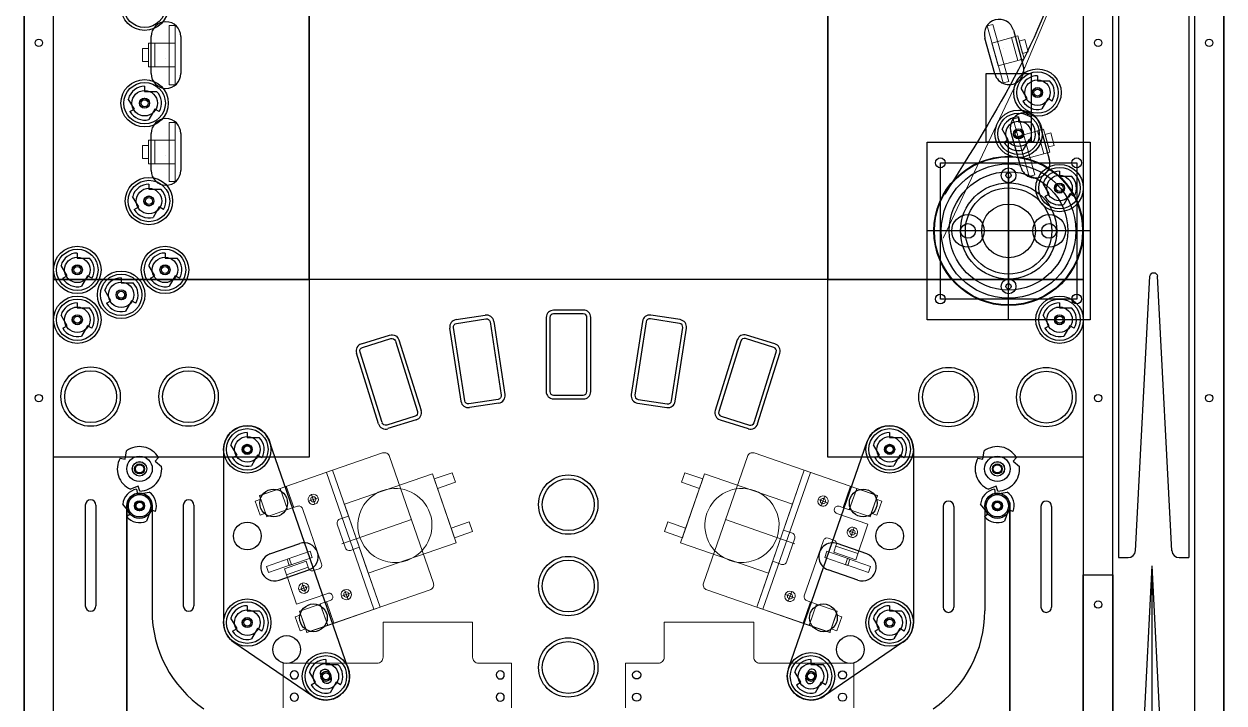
# Model space of a CAD drawing. Extents: x 374.4 to 394.6, y 456 to 498.
# Drawn here: x 374.37 to 394.62, y 465.85 to 477.32 of the extents above; entities that cross this region are included whole.
import ezdxf

# ---------------------------------------------------------------- set-up
doc = ezdxf.new("R2010")
doc.units = 0
doc.header["$LTSCALE"] = 5
doc.header["$MEASUREMENT"] = 0
for name, color, linetype in [('Z0_BOTCOMP', 4, 'Continuous'), ('Z0_CUT500', 4, 'Continuous'), ('Z0_LOWERTHIRD', 4, 'Continuous'), ('Z0_RUBBER', 4, 'Continuous'), ('Z0_TOPCOMP', 6, 'Continuous'), ('Z0_WOODOUTLINE', 5, 'Continuous'), ('Z_MODULAR', 5, 'Continuous')]:
    doc.layers.add(name, color=color, linetype=linetype)

msp = doc.modelspace()

# ---------------------------------------------------------------- linework, layer by layer
at = {"layer": 'Z0_BOTCOMP', "color": 4, "linetype": 'Continuous', "lineweight": 25}
for p, q in [((390.6, 475.323), (390.6, 476.483)), ((390.6, 476.483), (391.36, 476.483)), ((391.36, 476.483), (391.36, 475.323)), ((391.468, 476.444), (391.468, 476.359)), ((391.468, 476.359), (391.671, 476.359)), ((376.401, 476.265), (376.401, 476.18)), ((376.401, 476.18), (376.604, 476.18)), ((391.295, 476.059), (391.193, 476.235)), ((376.228, 475.88), (376.126, 476.056)), ((376.154, 475.838), (376.228, 475.88)), ((376.574, 475.88), (376.473, 475.704)), ((376.648, 475.838), (376.574, 475.88)), ((391.221, 476.017), (391.295, 476.059)), ((391.641, 476.059), (391.54, 475.883)), ((391.715, 476.017), (391.641, 476.059)), ((391.149, 475.748), (391.149, 475.663)), ((390.976, 475.363), (390.874, 475.539)), ((391.149, 475.663), (391.352, 475.663)), ((389.605, 475.323), (392.355, 475.323)), ((389.605, 472.323), (389.605, 475.323)), ((391.36, 475.323), (390.6, 475.323)), ((390.902, 475.321), (390.976, 475.363)), ((390.98, 472.323), (390.98, 475.323)), ((391.322, 475.363), (391.221, 475.188)), ((391.396, 475.321), (391.322, 475.363)), ((392.355, 475.323), (392.355, 472.323)), ((389.83, 474.973), (392.13, 474.973)), ((389.83, 472.673), (389.83, 474.973)), ((390.98, 472.673), (390.98, 474.973)), ((392.13, 474.973), (392.13, 472.673)), ((390.98, 474.761), (390.98, 472.886)), ((391.84, 474.832), (391.84, 474.747)), ((391.84, 474.747), (392.043, 474.747)), ((376.474, 474.613), (376.474, 474.528)), ((376.474, 474.528), (376.677, 474.528)), ((390.98, 473.095), (390.98, 474.551)), ((391.667, 474.447), (391.566, 474.623)), ((376.301, 474.228), (376.199, 474.403)), ((391.594, 474.405), (391.667, 474.447)), ((392.014, 474.447), (391.912, 474.272)), ((392.087, 474.405), (392.014, 474.447)), ((376.227, 474.185), (376.301, 474.228)), ((376.647, 474.228), (376.546, 474.052)), ((376.721, 474.185), (376.647, 474.228)), ((392.355, 473.823), (389.605, 473.823)), ((392.13, 473.823), (389.83, 473.823)), ((391.709, 473.823), (390.252, 473.823)), ((391.665, 473.823), (390.295, 473.823)), ((375.265, 473.45), (375.265, 473.365)), ((376.745, 473.45), (376.745, 473.365)), ((375.265, 473.365), (375.468, 473.365)), ((376.745, 473.365), (376.948, 473.365)), ((375.092, 473.065), (374.991, 473.241)), ((375.019, 473.023), (375.092, 473.065)), ((375.439, 473.065), (375.337, 472.889)), ((375.512, 473.023), (375.439, 473.065)), ((376.571, 473.065), (376.47, 473.241)), ((376.498, 473.023), (376.571, 473.065)), ((376.918, 473.065), (376.816, 472.889)), ((376.991, 473.023), (376.918, 473.065)), ((376.005, 473.029), (376.005, 472.944)), ((376.005, 472.944), (376.208, 472.944)), ((375.832, 472.644), (375.73, 472.82)), ((375.758, 472.602), (375.832, 472.644)), ((376.178, 472.644), (376.077, 472.468)), ((376.252, 472.602), (376.178, 472.644)), ((392.13, 472.673), (389.83, 472.673)), ((375.265, 472.608), (375.265, 472.523)), ((375.265, 472.523), (375.468, 472.523)), ((391.84, 472.608), (391.84, 472.523)), ((391.84, 472.523), (392.043, 472.523)), ((375.092, 472.223), (374.991, 472.399)), ((392.355, 472.323), (389.605, 472.323)), ((391.667, 472.223), (391.566, 472.399)), ((375.019, 472.181), (375.092, 472.223)), ((375.439, 472.223), (375.337, 472.047)), ((375.512, 472.181), (375.439, 472.223)), ((391.594, 472.181), (391.667, 472.223)), ((392.014, 472.223), (391.912, 472.047)), ((392.087, 472.181), (392.014, 472.223))]:
    msp.add_line(p, q, dxfattribs=at)
for centre, radius in [((391.468, 476.159), 0.085), ((391.468, 476.159), 0.059), ((376.401, 475.98), 0.085), ((376.401, 475.98), 0.059), ((391.149, 475.463), 0.085), ((391.149, 475.463), 0.059), ((390.98, 473.823), 1.25), ((389.83, 474.973), 0.0825), ((390.98, 473.823), 1.135), ((390.98, 474.761), 0.125), ((392.13, 474.973), 0.0825), ((390.98, 473.823), 1), ((390.98, 474.761), 0.0445), ((390.98, 473.823), 0.812), ((390.98, 473.823), 0.728), ((391.84, 474.547), 0.085), ((391.84, 474.547), 0.059), ((376.474, 474.328), 0.085), ((376.474, 474.328), 0.059), ((390.98, 473.823), 0.453), ((390.295, 473.823), 0.275), ((391.665, 473.823), 0.275), ((390.295, 473.823), 0.125), ((391.665, 473.823), 0.125), ((375.265, 473.165), 0.085), ((376.745, 473.165), 0.085), ((375.265, 473.165), 0.059), ((376.745, 473.165), 0.059), ((390.98, 472.886), 0.125), ((390.98, 472.886), 0.0445), ((376.005, 472.744), 0.085), ((376.005, 472.744), 0.059), ((389.83, 472.673), 0.0825), ((392.13, 472.673), 0.0825), ((375.265, 472.323), 0.085), ((375.265, 472.323), 0.059), ((391.84, 472.323), 0.085), ((391.84, 472.323), 0.059)]:
    msp.add_circle(centre, radius, dxfattribs=at)
for centre, start, end in [((391.468, 476.159), 90, 164.5679), ((391.468, 476.159), -30, 44.5679), ((376.401, 475.98), 90, 164.5679), ((376.401, 475.98), -30, 44.5679), ((391.468, 476.159), -150, -75.4321), ((376.401, 475.98), -150, -75.4321), ((391.149, 475.463), 90, 164.5679), ((391.149, 475.463), -30, 44.5679), ((391.149, 475.463), -150, -75.4321), ((391.84, 474.547), 90, 164.5679), ((391.84, 474.547), -30, 44.5679), ((376.474, 474.328), 90, 164.5679), ((376.474, 474.328), -30, 44.5679), ((391.84, 474.547), -150, -75.4321), ((376.474, 474.328), -150, -75.4321), ((375.265, 473.165), 90, 164.5679), ((376.745, 473.165), 90, 164.5679), ((375.265, 473.165), -30, 44.5679), ((376.745, 473.165), -30, 44.5679), ((375.265, 473.165), -150, -75.4321), ((376.005, 472.744), 90, 164.5679), ((376.005, 472.744), -30, 44.5679), ((376.745, 473.165), -150, -75.4321), ((375.265, 472.323), 90, 164.5679), ((375.265, 472.323), -30, 44.5679), ((376.005, 472.744), -150, -75.4321), ((391.84, 472.323), 90, 164.5679), ((391.84, 472.323), -30, 44.5679), ((375.265, 472.323), -150, -75.4321), ((391.84, 472.323), -150, -75.4321)]:
    msp.add_arc(centre, 0.285, start, end, dxfattribs=at)
at = {"layer": 'Z0_CUT500', "color": 5, "linetype": 'Continuous', "lineweight": 25}
for p, q in [((376.511, 476.48), (376.511, 477.105)), ((377.011, 477.105), (377.011, 476.48)), ((391.061, 477.213), (391.229, 476.611)), ((390.747, 476.477), (390.58, 477.08)), ((391.185, 474.901), (391.018, 475.503)), ((391.5, 475.637), (391.667, 475.035)), ((376.511, 474.844), (376.511, 475.469)), ((377.011, 475.469), (377.011, 474.844))]:
    msp.add_line(p, q, dxfattribs=at)
for centre, radius in [((391.468, 476.159), 0.0825), ((376.401, 475.98), 0.0825), ((391.149, 475.463), 0.0825), ((390.98, 473.823), 1.26), ((391.84, 474.547), 0.0825), ((376.474, 474.328), 0.0825), ((375.265, 473.165), 0.0825), ((376.745, 473.165), 0.0825), ((376.005, 472.744), 0.0825), ((375.265, 472.323), 0.0825), ((391.84, 472.323), 0.0825)]:
    msp.add_circle(centre, radius, dxfattribs=at)
for centre, start, end in [((376.761, 477.105), 0, 180), ((390.821, 477.147), 15.5294, -164.4706), ((390.988, 476.544), -164.4706, 15.5294), ((376.761, 476.48), 180, 0), ((376.761, 475.469), 0, 180), ((391.259, 475.57), 15.5294, -164.4706), ((391.426, 474.968), -164.4706, 15.5294), ((376.761, 474.844), 180, 0)]:
    msp.add_arc(centre, 0.25, start, end, dxfattribs=at)
at = {"layer": 'Z0_LOWERTHIRD', "color": 5, "linetype": 'Continuous', "lineweight": 25}
for p, q in [((374.365, 498), (374.366, 459.602)), ((394.615, 498), (394.615, 460.165)), ((381.666, 472.262), (382.16, 472.338)), ((382.231, 472.285), (382.42, 471.05)), ((383.24, 472.362), (383.24, 471.112)), ((383.803, 472.424), (383.303, 472.424)), ((383.865, 471.111), (383.865, 472.361)), ((384.863, 472.285), (384.675, 471.05)), ((385.429, 472.262), (384.935, 472.338)), ((381.802, 470.955), (381.613, 472.191)), ((385.293, 470.955), (385.481, 472.191)), ((380.077, 471.856), (380.554, 472.005)), ((380.633, 471.964), (381.006, 470.771)), ((386.462, 471.964), (386.089, 470.771)), ((387.017, 471.856), (386.54, 472.005)), ((380.409, 470.585), (380.036, 471.778)), ((386.686, 470.585), (387.058, 471.778)), ((383.302, 471.049), (383.802, 471.049)), ((382.367, 470.978), (381.873, 470.903)), ((384.727, 470.978), (385.221, 470.903)), ((380.965, 470.693), (380.487, 470.544)), ((386.13, 470.693), (386.607, 470.544)), ((375.4, 469.191), (375.4, 467.491)), ((375.58, 469.191), (375.58, 467.491)), ((377.053, 469.191), (377.053, 467.491)), ((377.233, 469.191), (377.233, 467.491)), ((389.876, 469.171), (389.876, 467.471)), ((390.056, 469.171), (390.056, 467.471)), ((391.526, 469.171), (391.526, 467.471)), ((391.706, 469.171), (391.706, 467.471)), ((378.516, 468.368), (379.018, 468.542)), ((388.59, 468.368), (388.087, 468.542)), ((378.67, 467.925), (379.172, 468.099)), ((388.436, 467.925), (387.934, 468.099))]:
    msp.add_line(p, q, dxfattribs=at)
at = {"layer": 'Z0_LOWERTHIRD', "color": 6, "linetype": 'Continuous', "lineweight": 25}
for p, q in [((394.024, 482.242), (394.024, 468.305)), ((392.834, 479.242), (392.834, 468.305)), ((393.122, 468.423), (393.366, 473.058)), ((393.735, 468.423), (393.491, 473.058)), ((376.103, 469.181), (376.103, 465.404)), ((376.527, 469.181), (376.527, 467.405)), ((390.579, 469.181), (390.579, 467.405)), ((391.003, 469.181), (391.003, 465.404)), ((392.834, 468.305), (392.998, 468.305)), ((393.86, 468.305), (394.024, 468.305)), ((392.994, 460.165), (393.401, 468.165)), ((393.401, 460.165), (393.401, 468.165)), ((393.807, 460.165), (393.401, 468.165))]:
    msp.add_line(p, q, dxfattribs=at)
at = {"layer": 'Z0_LOWERTHIRD', "color": 3, "linetype": 'Continuous', "lineweight": 25}
for p, q in [((383.803, 472.487), (383.303, 472.487)), ((381.656, 472.325), (382.15, 472.4)), ((382.293, 472.295), (382.482, 471.059)), ((383.177, 472.362), (383.177, 471.112)), ((383.928, 471.111), (383.928, 472.361)), ((384.801, 472.295), (384.613, 471.059)), ((385.438, 472.325), (384.944, 472.4)), ((380.058, 471.916), (380.536, 472.065)), ((381.74, 470.946), (381.551, 472.182)), ((385.355, 470.946), (385.544, 472.182)), ((387.036, 471.916), (386.559, 472.065)), ((380.693, 471.983), (381.066, 470.79)), ((386.402, 471.983), (386.029, 470.79)), ((380.349, 470.566), (379.976, 471.759)), ((386.746, 470.566), (387.119, 471.759)), ((382.377, 470.916), (381.883, 470.841)), ((383.302, 470.986), (383.802, 470.986)), ((384.718, 470.916), (385.212, 470.841)), ((380.983, 470.633), (380.506, 470.484)), ((386.111, 470.633), (386.588, 470.484))]:
    msp.add_line(p, q, dxfattribs=at)
at = {"layer": 'Z0_LOWERTHIRD', "color": 4, "linetype": 'Continuous', "lineweight": 25}
for p, q in [((378.133, 470.419), (378.133, 470.334)), ((388.973, 470.419), (388.973, 470.334)), ((377.96, 470.034), (377.858, 470.21)), ((378.133, 470.334), (378.336, 470.334)), ((388.8, 470.034), (388.698, 470.21)), ((388.973, 470.334), (389.176, 470.334)), ((376.07, 469.971), (376.094, 470.108)), ((377.886, 469.991), (377.96, 470.034)), ((378.306, 470.034), (378.205, 469.858)), ((378.38, 469.991), (378.306, 470.034)), ((388.726, 469.991), (388.8, 470.034)), ((389.146, 470.034), (389.044, 469.858)), ((389.22, 469.991), (389.146, 470.034)), ((390.546, 469.971), (390.57, 470.108)), ((375.987, 469.986), (376.07, 469.971)), ((376.636, 469.999), (376.581, 469.934)), ((376.581, 469.934), (376.688, 469.844)), ((390.462, 469.986), (390.546, 469.971)), ((391.112, 469.999), (391.057, 469.934)), ((391.057, 469.934), (391.164, 469.844)), ((376.293, 469.51), (376.163, 469.462)), ((376.265, 469.462), (376.28, 469.378)), ((376.28, 469.378), (376.48, 469.413)), ((376.322, 469.43), (376.293, 469.51)), ((390.769, 469.51), (390.639, 469.462)), ((390.741, 469.462), (390.756, 469.378)), ((390.756, 469.378), (390.956, 469.413)), ((390.798, 469.43), (390.769, 469.51)), ((376.162, 469.052), (376.031, 469.208)), ((390.638, 469.052), (390.507, 469.208)), ((376.097, 468.998), (376.162, 469.052)), ((376.503, 469.112), (376.433, 468.922)), ((376.583, 469.083), (376.503, 469.112)), ((390.573, 468.998), (390.638, 469.052)), ((390.979, 469.112), (390.909, 468.922)), ((391.059, 469.083), (390.979, 469.112)), ((392.241, 462.602), (392.241, 468.013)), ((392.241, 468.013), (392.741, 468.013)), ((392.741, 468.013), (392.741, 462.602)), ((378.133, 467.493), (378.133, 467.408)), ((378.133, 467.408), (378.336, 467.408)), ((388.973, 467.493), (388.973, 467.408)), ((388.973, 467.408), (389.176, 467.408)), ((377.96, 467.108), (377.858, 467.283)), ((388.8, 467.108), (388.698, 467.283)), ((377.886, 467.065), (377.96, 467.108)), ((378.306, 467.108), (378.205, 466.932)), ((378.38, 467.065), (378.306, 467.108)), ((388.726, 467.065), (388.8, 467.108)), ((389.146, 467.108), (389.044, 466.932)), ((389.22, 467.065), (389.146, 467.108)), ((379.46, 466.586), (379.46, 466.501)), ((387.646, 466.586), (387.646, 466.501)), ((379.287, 466.201), (379.185, 466.377)), ((379.46, 466.501), (379.663, 466.501)), ((387.473, 466.201), (387.371, 466.377)), ((387.646, 466.501), (387.849, 466.501)), ((379.213, 466.158), (379.287, 466.201)), ((379.633, 466.201), (379.532, 466.025)), ((379.707, 466.158), (379.633, 466.201)), ((387.399, 466.158), (387.473, 466.201)), ((387.819, 466.201), (387.718, 466.025)), ((387.893, 466.158), (387.819, 466.201))]:
    msp.add_line(p, q, dxfattribs=at)
at = {"layer": 'Z0_LOWERTHIRD', "color": 37, "linetype": 'Continuous', "lineweight": 25}
for p, q in [((379.838, 466.432), (378.511, 470.265)), ((387.268, 466.432), (388.595, 470.265)), ((377.733, 470.134), (377.733, 467.208)), ((389.373, 470.134), (389.373, 467.208)), ((376.103, 465.668), (376.103, 469.181)), ((376.527, 469.181), (376.527, 467.405)), ((390.579, 469.181), (390.579, 467.405)), ((391.003, 465.668), (391.003, 469.181)), ((377.907, 466.877), (379.234, 465.97)), ((389.198, 466.877), (387.872, 465.97))]:
    msp.add_line(p, q, dxfattribs=at)
at = {"layer": 'Z0_LOWERTHIRD', "color": 4, "linetype": 'Continuous', "lineweight": 5}
for p, q in [((379.331, 469.697), (380.417, 470.073)), ((381.274, 467.877), (380.534, 470.016)), ((386.572, 470.016), (385.832, 467.877)), ((387.775, 469.697), (386.689, 470.073)), ((378.332, 469.351), (379.574, 469.781)), ((378.689, 469.475), (379.574, 469.781)), ((379.471, 469.746), (380.271, 467.433)), ((379.574, 469.781), (379.842, 469.006)), ((379.574, 469.781), (380.374, 467.469)), ((381.258, 469.721), (379.773, 469.207)), ((381.66, 468.557), (381.258, 469.721)), ((381.59, 469.74), (381.287, 469.636)), ((381.287, 469.636), (381.343, 469.475)), ((381.646, 469.579), (381.59, 469.74)), ((385.848, 469.721), (385.445, 468.557)), ((385.516, 469.74), (385.46, 469.579)), ((385.819, 469.636), (385.516, 469.74)), ((385.763, 469.475), (385.819, 469.636)), ((387.333, 469.207), (385.848, 469.721)), ((386.732, 467.469), (387.532, 469.781)), ((386.835, 467.433), (387.635, 469.746)), ((387.182, 468.769), (387.532, 469.781)), ((387.532, 469.781), (388.774, 469.351)), ((388.417, 469.475), (387.532, 469.781)), ((378.339, 469.354), (378.689, 469.475)), ((378.689, 469.475), (378.814, 469.116)), ((378.689, 469.475), (378.814, 469.116)), ((378.792, 469.511), (378.917, 469.151)), ((381.315, 469.555), (381.603, 468.723)), ((381.343, 469.475), (381.646, 469.579)), ((385.46, 469.579), (385.763, 469.475)), ((385.503, 468.723), (385.791, 469.555)), ((386.686, 469.441), (386.686, 469.441)), ((386.686, 469.441), (386.686, 469.441)), ((388.313, 469.511), (388.189, 469.15)), ((388.292, 469.115), (388.417, 469.475)), ((388.292, 469.116), (388.417, 469.475)), ((388.417, 469.475), (388.766, 469.354)), ((388.609, 469.464), (388.609, 469.464)), ((388.609, 469.464), (388.609, 469.464)), ((378.266, 469.26), (378.361, 469.292)), ((378.348, 469.023), (378.266, 469.26)), ((378.464, 468.994), (378.339, 469.354)), ((378.361, 469.292), (378.443, 469.056)), ((379.165, 469.261), (379.33, 469.318)), ((379.219, 469.372), (379.276, 469.207)), ((379.262, 469.248), (379.262, 469.248)), ((379.262, 469.248), (379.262, 469.248)), ((379.276, 469.207), (379.276, 469.207)), ((379.276, 469.207), (379.276, 469.207)), ((379.773, 469.207), (380.175, 468.043)), ((386.93, 468.043), (387.333, 469.207)), ((387.931, 469.233), (387.766, 469.29)), ((387.82, 469.179), (387.877, 469.344)), ((387.863, 469.303), (387.863, 469.303)), ((387.863, 469.303), (387.863, 469.303)), ((387.877, 469.344), (387.877, 469.344)), ((387.877, 469.344), (387.877, 469.344)), ((388.766, 469.354), (388.642, 468.994)), ((388.663, 469.056), (388.745, 469.292)), ((388.745, 469.292), (388.84, 469.26)), ((388.84, 469.26), (388.758, 469.023)), ((378.443, 469.056), (378.348, 469.023)), ((378.814, 469.116), (378.464, 468.994)), ((378.814, 469.116), (378.983, 469.174)), ((379.063, 469.135), (379.387, 468.2)), ((379.842, 469.006), (379.691, 468.953)), ((388.042, 469.134), (388.042, 469.134)), ((388.081, 469.053), (388.607, 468.871)), ((388.123, 469.173), (388.292, 469.115)), ((388.642, 468.994), (388.292, 469.116)), ((388.758, 469.023), (388.663, 469.056)), ((379.652, 468.873), (379.792, 468.468)), ((379.731, 468.541), (380.904, 468.947)), ((381.878, 468.908), (381.575, 468.803)), ((381.575, 468.803), (381.631, 468.642)), ((381.934, 468.747), (381.878, 468.908)), ((385.228, 468.908), (385.172, 468.747)), ((385.531, 468.803), (385.228, 468.908)), ((385.475, 468.642), (385.531, 468.803)), ((387.375, 468.541), (386.202, 468.947)), ((388.317, 468.65), (388.374, 468.816)), ((388.374, 468.816), (388.374, 468.816)), ((388.374, 468.816), (388.374, 468.816)), ((388.4, 468.271), (388.607, 468.871)), ((379.974, 468.625), (380.033, 468.645)), ((381.631, 468.642), (381.934, 468.747)), ((385.172, 468.747), (385.475, 468.642)), ((387.132, 468.625), (387.073, 468.645)), ((387.333, 468.717), (387.182, 468.769)), ((387.232, 468.231), (387.372, 468.636)), ((387.532, 467.661), (387.856, 468.596)), ((387.937, 468.635), (388.034, 468.601)), ((388.428, 468.704), (388.263, 468.761)), ((388.36, 468.775), (388.36, 468.775)), ((388.36, 468.775), (388.36, 468.775)), ((379.873, 468.428), (380.024, 468.481)), ((380.024, 468.481), (380.374, 467.469)), ((380.175, 468.043), (381.66, 468.557)), ((385.445, 468.557), (386.93, 468.043)), ((388.073, 468.52), (388.031, 468.399)), ((388.031, 468.399), (388.4, 468.271)), ((388.435, 468.374), (388.067, 468.502)), ((379.127, 468.247), (378.759, 468.119)), ((379.169, 468.125), (379.127, 468.247)), ((380.829, 468.259), (380.829, 468.259)), ((380.829, 468.259), (380.829, 468.259)), ((386.732, 467.469), (387, 468.244)), ((387, 468.244), (387.151, 468.192)), ((378.759, 468.119), (378.966, 467.519)), ((378.795, 468.016), (379.163, 468.143)), ((379.348, 468.119), (379.25, 468.086)), ((379.004, 467.761), (379.17, 467.818)), ((379.058, 467.873), (379.115, 467.707)), ((379.492, 467.701), (378.966, 467.519)), ((379.101, 467.748), (379.101, 467.748)), ((379.101, 467.748), (379.101, 467.748)), ((379.115, 467.707), (379.115, 467.707)), ((379.115, 467.707), (379.115, 467.707)), ((379.534, 467.581), (379.365, 467.523)), ((379.573, 467.662), (379.573, 467.662)), ((379.722, 467.653), (379.887, 467.71)), ((379.776, 467.764), (379.833, 467.599)), ((379.819, 467.64), (379.819, 467.64)), ((379.819, 467.64), (379.819, 467.64)), ((379.833, 467.599), (379.833, 467.599)), ((379.833, 467.599), (379.833, 467.599)), ((380.131, 467.384), (381.217, 467.76)), ((386.975, 467.384), (385.889, 467.76)), ((387.375, 467.625), (387.209, 467.682)), ((387.263, 467.571), (387.32, 467.736)), ((387.306, 467.695), (387.306, 467.695)), ((387.306, 467.695), (387.306, 467.695)), ((387.32, 467.736), (387.32, 467.736)), ((387.32, 467.736), (387.32, 467.736)), ((387.74, 467.522), (387.572, 467.58)), ((379.015, 467.401), (379.365, 467.522)), ((379.14, 467.041), (379.015, 467.401)), ((380.374, 467.469), (379.133, 467.039)), ((379.365, 467.523), (379.49, 467.162)), ((379.365, 467.522), (379.49, 467.162)), ((379.593, 467.198), (379.468, 467.558)), ((379.49, 467.162), (380.374, 467.469)), ((387.973, 467.039), (386.732, 467.469)), ((387.616, 467.162), (386.732, 467.469)), ((387.513, 467.198), (387.637, 467.558)), ((387.616, 467.162), (387.74, 467.522)), ((387.616, 467.162), (387.74, 467.522)), ((387.74, 467.522), (388.09, 467.401)), ((388.09, 467.401), (387.966, 467.041)), ((378.942, 467.306), (379.037, 467.339)), ((379.024, 467.07), (378.942, 467.306)), ((379.037, 467.339), (379.119, 467.103)), ((380.425, 467.213), (380.425, 466.622)), ((381.936, 467.213), (380.425, 467.213)), ((381.936, 466.622), (381.936, 467.213)), ((385.169, 467.213), (386.681, 467.213)), ((385.169, 466.622), (385.169, 467.213)), ((386.681, 467.213), (386.681, 466.622)), ((387.987, 467.103), (388.069, 467.339)), ((388.069, 467.339), (388.164, 467.306)), ((388.164, 467.306), (388.082, 467.07)), ((379.119, 467.103), (379.024, 467.07)), ((379.49, 467.162), (379.14, 467.041)), ((379.332, 467.052), (379.332, 467.052)), ((379.332, 467.052), (379.332, 467.052)), ((387.966, 467.041), (387.616, 467.162)), ((388.082, 467.07), (387.987, 467.103)), ((378.738, 466.522), (380.325, 466.522)), ((378.738, 466.522), (378.738, 465.767)), ((382.037, 466.522), (382.592, 466.522)), ((382.592, 465.767), (382.592, 466.522)), ((384.514, 465.767), (384.514, 466.522)), ((385.069, 466.522), (384.514, 466.522)), ((388.367, 466.522), (386.781, 466.522)), ((388.367, 466.522), (388.367, 465.767))]:
    msp.add_line(p, q, dxfattribs=at)
at = {"layer": 'Z0_LOWERTHIRD', "color": 6, "linetype": 'Continuous', "lineweight": 5}
for p, q in [((379.192, 468.412), (378.806, 468.278)), ((379.228, 468.309), (379.192, 468.412)), ((387.913, 468.412), (387.878, 468.309)), ((388.3, 468.278), (387.913, 468.412)), ((378.841, 468.291), (378.455, 468.157)), ((378.49, 468.054), (378.877, 468.187)), ((378.806, 468.278), (378.841, 468.175)), ((378.841, 468.175), (379.228, 468.309)), ((378.877, 468.187), (378.841, 468.291)), ((387.878, 468.309), (388.265, 468.175)), ((388.264, 468.291), (388.229, 468.187)), ((388.229, 468.187), (388.616, 468.054)), ((388.651, 468.157), (388.264, 468.291)), ((388.265, 468.175), (388.3, 468.278)), ((378.455, 468.157), (378.49, 468.054)), ((388.616, 468.054), (388.651, 468.157))]:
    msp.add_line(p, q, dxfattribs=at)
at = {"layer": 'Z0_LOWERTHIRD', "color": 34, "linetype": 'Continuous', "lineweight": 25}
for p, q in [((379.514, 466.373), (379.547, 466.278)), ((387.591, 466.373), (387.559, 466.278)), ((379.373, 466.323), (379.405, 466.229)), ((387.733, 466.323), (387.7, 466.229))]:
    msp.add_line(p, q, dxfattribs=at)
at = {"layer": 'Z0_LOWERTHIRD', "color": 5, "linetype": 'Continuous', "lineweight": 25}
for centre, radius in [((374.615, 477), 0.0625), ((392.491, 477), 0.0625), ((394.365, 477), 0.0625), ((375.49, 471.025), 0.438), ((377.143, 471.025), 0.438), ((389.966, 471.018), 0.438), ((391.616, 471.017), 0.438), ((374.615, 471), 0.0625), ((392.491, 471), 0.0625), ((394.365, 471), 0.0625), ((378.133, 470.134), 0.0825), ((388.973, 470.134), 0.0825), ((376.315, 469.805), 0.122), ((390.791, 469.805), 0.122), ((383.55, 469.201), 0.438), ((378.579, 469.228), 0.234), ((388.527, 469.228), 0.234), ((376.315, 469.181), 0.0825), ((390.791, 469.181), 0.0825), ((378.133, 468.671), 0.234), ((388.973, 468.671), 0.234), ((383.55, 467.826), 0.438), ((392.491, 467.513), 0.0625), ((379.25, 467.289), 0.234), ((387.856, 467.289), 0.234), ((378.133, 467.208), 0.0825), ((388.973, 467.208), 0.0825), ((378.797, 466.754), 0.234), ((388.309, 466.754), 0.234), ((383.55, 466.451), 0.438), ((379.46, 466.301), 0.0825), ((387.646, 466.301), 0.0825)]:
    msp.add_circle(centre, radius, dxfattribs=at)
at = {"layer": 'Z0_LOWERTHIRD', "color": 3, "linetype": 'Continuous', "lineweight": 25}
for centre in [(375.49, 471.025), (377.143, 471.025), (389.966, 471.018), (391.616, 471.017), (383.55, 469.201), (383.55, 467.826), (383.55, 466.451)]:
    msp.add_circle(centre, 0.501, dxfattribs=at)
at = {"layer": 'Z0_LOWERTHIRD', "color": 2, "linetype": 'Continuous', "lineweight": 25}
for centre, radius in [((378.133, 470.134), 0.4), ((388.973, 470.134), 0.4), ((378.133, 470.134), 0.215), ((388.973, 470.134), 0.215), ((376.315, 469.805), 0.215), ((390.791, 469.805), 0.215), ((376.315, 469.805), 0.07), ((390.791, 469.805), 0.07), ((378.133, 467.208), 0.4), ((388.973, 467.208), 0.4), ((378.133, 467.208), 0.215), ((388.973, 467.208), 0.215), ((379.46, 466.301), 0.4), ((387.646, 466.301), 0.4), ((379.46, 466.301), 0.215), ((387.646, 466.301), 0.215)]:
    msp.add_circle(centre, radius, dxfattribs=at)
at = {"layer": 'Z0_LOWERTHIRD', "color": 6, "linetype": 'Continuous', "lineweight": 25}
for centre, radius in [((378.133, 470.134), 0.35), ((388.973, 470.134), 0.35), ((376.315, 469.181), 0.212), ((376.315, 469.181), 0.188), ((390.791, 469.181), 0.212), ((390.791, 469.181), 0.188), ((378.133, 467.208), 0.35), ((388.973, 467.208), 0.35), ((379.46, 466.301), 0.35), ((387.646, 466.301), 0.35)]:
    msp.add_circle(centre, radius, dxfattribs=at)
at = {"layer": 'Z0_LOWERTHIRD', "color": 4, "linetype": 'Continuous', "lineweight": 25}
for centre, radius in [((378.133, 470.134), 0.085), ((388.973, 470.134), 0.085), ((378.133, 470.134), 0.059), ((388.973, 470.134), 0.059), ((376.315, 469.805), 0.121), ((376.315, 469.805), 0.0835), ((390.791, 469.805), 0.121), ((390.791, 469.805), 0.0835), ((376.315, 469.181), 0.085), ((376.315, 469.181), 0.059), ((390.791, 469.181), 0.085), ((390.791, 469.181), 0.059), ((378.133, 467.208), 0.085), ((378.133, 467.208), 0.059), ((388.973, 467.208), 0.085), ((388.973, 467.208), 0.059), ((379.46, 466.301), 0.085), ((379.46, 466.301), 0.059), ((387.646, 466.301), 0.085), ((387.646, 466.301), 0.059)]:
    msp.add_circle(centre, radius, dxfattribs=at)
at = {"layer": 'Z0_LOWERTHIRD', "color": 37, "linetype": 'Continuous', "lineweight": 25}
for centre in [(378.133, 470.134), (388.973, 470.134), (376.315, 469.181), (390.791, 469.181)]:
    msp.add_circle(centre, 0.075, dxfattribs=at)
at = {"layer": 'Z0_LOWERTHIRD', "color": 3, "linetype": 'Continuous', "lineweight": 25}
for centre, start, end in [((383.803, 472.361), -0.0295, 89.9705), ((381.675, 472.2), 98.6784, -171.3216), ((382.169, 472.276), 8.6784, 98.6784), ((384.925, 472.276), 81.3216, 171.3216), ((385.419, 472.2), -8.6784, 81.3216), ((380.096, 471.796), 107.3568, -162.6432), ((386.999, 471.796), -17.3568, 72.6432), ((382.358, 471.04), -81.3216, 8.6784), ((383.302, 471.112), 179.9705, -90.0295), ((383.802, 471.111), -90.0295, -0.0295), ((384.737, 471.04), 171.3216, -98.6784), ((381.864, 470.965), -171.3216, -81.3216), ((385.231, 470.965), -98.6784, -8.6784), ((380.946, 470.753), -72.6432, 17.3568), ((386.149, 470.753), 162.6432, -107.3568), ((380.469, 470.603), -162.6432, -72.6432), ((386.626, 470.603), -107.3568, -17.3568)]:
    msp.add_arc(centre, 0.126, start, end, dxfattribs=at)
at = {"layer": 'Z0_LOWERTHIRD', "color": 37, "linetype": 'Continuous', "lineweight": 25}
for centre, radius, start, end in [((378.133, 470.134), 0.4, 19.0935, 180), ((388.973, 470.134), 0.4, 0, 160.9065), ((376.315, 469.181), 0.212, 0, 180), ((390.791, 469.181), 0.212, 0, 180), ((378.527, 467.405), 2, 180, -124.3531), ((388.579, 467.405), 2, -55.6469, 0), ((378.133, 467.208), 0.4, 180, -124.3531), ((388.973, 467.208), 0.4, -55.6469, 0), ((379.46, 466.301), 0.4, -124.3531, 19.0935), ((387.646, 466.301), 0.4, 160.9065, -55.6469)]:
    msp.add_arc(centre, radius, start, end, dxfattribs=at)
at = {"layer": 'Z0_LOWERTHIRD', "color": 4, "linetype": 'Continuous', "lineweight": 25}
for centre, radius, start, end in [((378.133, 470.134), 0.285, 90, 164.5679), ((388.973, 470.134), 0.285, 90, 164.5679), ((378.133, 470.134), 0.285, -30, 44.5679), ((388.973, 470.134), 0.285, -30, 44.5679), ((376.315, 469.805), 0.375, 31.1354, 126.023), ((390.791, 469.805), 0.375, 31.1354, 126.023), ((376.315, 469.805), 0.375, 151.1354, -113.977), ((376.315, 469.805), 0.375, -88.8646, 6.023), ((378.133, 470.134), 0.285, -150, -75.4321), ((388.973, 470.134), 0.285, -150, -75.4321), ((390.791, 469.805), 0.375, 151.1354, -113.977), ((390.791, 469.805), 0.375, -88.8646, 6.023), ((376.315, 469.181), 0.285, 100, 174.5679), ((376.315, 469.181), 0.285, -20, 54.5679), ((390.791, 469.181), 0.285, 100, 174.5679), ((390.791, 469.181), 0.285, -20, 54.5679), ((376.315, 469.181), 0.285, -140, -65.4321), ((390.791, 469.181), 0.285, -140, -65.4321), ((378.133, 467.208), 0.285, 90, 164.5679), ((378.133, 467.208), 0.285, -30, 44.5679), ((388.973, 467.208), 0.285, 90, 164.5679), ((388.973, 467.208), 0.285, -30, 44.5679), ((378.133, 467.208), 0.285, -150, -75.4321), ((388.973, 467.208), 0.285, -150, -75.4321), ((379.46, 466.301), 0.285, 90, 164.5679), ((387.646, 466.301), 0.285, 90, 164.5679), ((379.46, 466.301), 0.285, -30, 44.5679), ((387.646, 466.301), 0.285, -30, 44.5679), ((379.46, 466.301), 0.285, -150, -75.4321), ((387.646, 466.301), 0.285, -150, -75.4321)]:
    msp.add_arc(centre, radius, start, end, dxfattribs=at)
at = {"layer": 'Z0_LOWERTHIRD', "color": 5, "linetype": 'Continuous', "lineweight": 25}
for centre, radius, start, end in [((375.49, 469.191), 0.09, 0, 180), ((377.143, 469.191), 0.09, 0, 180), ((389.966, 469.171), 0.09, 0, 180), ((391.616, 469.171), 0.09, 0, 180), ((379.095, 468.321), 0.234, -70.9065, 109.0935), ((388.011, 468.321), 0.234, 70.9065, -109.0935), ((378.593, 468.147), 0.234, 109.0935, -70.9065), ((388.513, 468.147), 0.234, -109.0935, 70.9065), ((375.49, 467.491), 0.09, 180, 0), ((377.143, 467.491), 0.09, 180, 0), ((389.966, 467.471), 0.09, 180, 0), ((391.616, 467.471), 0.09, 180, 0)]:
    msp.add_arc(centre, radius, start, end, dxfattribs=at)
at = {"layer": 'Z0_LOWERTHIRD', "color": 6, "linetype": 'Continuous', "lineweight": 25}
for centre, radius, start, end in [((392.998, 468.43), 0.125, -90, -3.0117), ((393.86, 468.43), 0.125, -176.9883, -90), ((378.527, 467.405), 2, 180, -124.3531), ((388.579, 467.405), 2, -55.6469, 0)]:
    msp.add_arc(centre, radius, start, end, dxfattribs=at)
at = {"layer": 'Z0_LOWERTHIRD', "color": 6, "linetype": 'Continuous', "lineweight": 25, "extrusion": (0, 0, -1)}
msp.add_ellipse((393.429, 473.055), major_axis=(-0.0624, 0.0033), ratio=1, start_param=0, end_param=3.036463, dxfattribs=at)
at = {"layer": 'Z0_LOWERTHIRD', "color": 5, "linetype": 'Continuous', "lineweight": 25, "extrusion": (0, 0, -1)}
for centre, major_axis, start_param, end_param in [((381.675, 472.2), (-0.0618, -0.0094), 0, 1.570796), ((382.169, 472.276), (-0.0094, 0.0618), 0, 1.570796), ((380.096, 471.796), (-0.0597, -0.0186), 0, 1.570796), ((380.573, 471.946), (-0.0186, 0.0597), 0, 1.570796), ((382.358, 471.04), (0.0618, 0.0094), 0, 1.570796), ((381.864, 470.965), (-0.0618, -0.0094), 4.712389, 6.283185), ((380.946, 470.753), (0.0597, 0.0186), 0, 1.570796), ((380.469, 470.603), (-0.0597, -0.0186), 4.712389, 6.283185)]:
    msp.add_ellipse(centre, major_axis=major_axis, ratio=1, start_param=start_param, end_param=end_param, dxfattribs=at)
at = {"layer": 'Z0_LOWERTHIRD', "color": 5, "linetype": 'Continuous', "lineweight": 25}
for centre, major_axis, start_param, end_param in [((383.303, 472.362), (0, 0.0625), 0, 1.570796), ((383.803, 472.361), (0.0625, 0), 0, 1.570796), ((384.925, 472.276), (0.0094, 0.0618), 0, 1.570796), ((385.419, 472.2), (0.0618, -0.0094), 0, 1.570796), ((386.522, 471.946), (0.0186, 0.0597), 0, 1.570796), ((386.999, 471.796), (0.0597, -0.0186), 0, 1.570796), ((383.302, 471.112), (-0.0625, 0), 0, 1.570796), ((383.802, 471.111), (0.0625, 0), 4.712389, 6.283185), ((384.737, 471.04), (-0.0618, 0.0094), 0, 1.570796), ((385.231, 470.965), (0.0618, -0.0094), 4.712389, 6.283185), ((386.149, 470.753), (-0.0597, 0.0186), 0, 1.570796), ((386.626, 470.603), (0.0597, -0.0186), 4.712389, 6.283185)]:
    msp.add_ellipse(centre, major_axis=major_axis, ratio=1, start_param=start_param, end_param=end_param, dxfattribs=at)
at = {"layer": 'Z0_LOWERTHIRD', "color": 4, "linetype": 'Continuous', "lineweight": 25, "extrusion": (0, 0, -1)}
msp.add_ellipse((378.928, 466.325), major_axis=(0.069, 0), ratio=1, start_param=4.712389, end_param=10.995574, dxfattribs=at)
at = {"layer": 'Z0_LOWERTHIRD', "color": 34, "linetype": 'Continuous', "lineweight": 25, "extrusion": (0, 0, -1)}
for centre, major_axis, start_param, end_param in [((379.444, 466.348), (-0.0245, 0.0709), 4.712389, 7.853982), ((379.476, 466.253), (0.0709, 0.0245), 0, 3.141593)]:
    msp.add_ellipse(centre, major_axis=major_axis, ratio=1, start_param=start_param, end_param=end_param, dxfattribs=at)
at = {"layer": 'Z0_LOWERTHIRD', "color": 4, "linetype": 'Continuous', "lineweight": 25, "extrusion": (0, 0, -1)}
for centre in [(382.402, 466.325), (378.928, 465.949), (382.402, 465.949)]:
    msp.add_ellipse(centre, major_axis=(0, 0.069), ratio=1, dxfattribs=at)
at = {"layer": 'Z0_LOWERTHIRD', "color": 4, "linetype": 'Continuous', "lineweight": 25}
for centre in [(384.704, 466.325), (384.704, 465.949), (388.177, 465.949)]:
    msp.add_ellipse(centre, major_axis=(0, 0.069), ratio=1, dxfattribs=at)
at = {"layer": 'Z0_LOWERTHIRD', "color": 34, "linetype": 'Continuous', "lineweight": 25}
for centre, major_axis in [((387.662, 466.348), (0.0245, 0.0709)), ((387.63, 466.253), (-0.0245, -0.0709))]:
    msp.add_ellipse(centre, major_axis=major_axis, ratio=1, start_param=4.712389, end_param=7.853982, dxfattribs=at)
at = {"layer": 'Z0_LOWERTHIRD', "color": 4, "linetype": 'Continuous', "lineweight": 25}
msp.add_ellipse((388.177, 466.325), major_axis=(-0.069, 0), ratio=1, start_param=4.712389, end_param=10.995574, dxfattribs=at)
at = {"layer": 'Z0_LOWERTHIRD', "color": 3, "linetype": 'Continuous', "lineweight": 25}
for points in [[(383.303, 472.487), (383.214, 472.45), (383.177, 472.362)], [(380.536, 472.065), (380.631, 472.057), (380.693, 471.983)], [(386.559, 472.065), (386.463, 472.057), (386.402, 471.983)]]:
    msp.add_spline(points, degree=3, dxfattribs=at)
at = {"layer": 'Z0_LOWERTHIRD', "color": 4, "linetype": 'Continuous', "lineweight": 5}
for points in [[(380.417, 470.073), (380.44, 470.081), (380.465, 470.079), (380.487, 470.069)], [(380.487, 470.069), (380.509, 470.058), (380.526, 470.039), (380.534, 470.016)], [(386.572, 470.016), (386.58, 470.039), (386.597, 470.058), (386.619, 470.069)], [(386.619, 470.069), (386.641, 470.079), (386.666, 470.081), (386.689, 470.073)], [(380.01, 468.968), (380.052, 469.188), (380.208, 469.368), (380.42, 469.441)], [(380.42, 469.441), (380.746, 469.554), (381.102, 469.381), (381.216, 469.055)], [(385.89, 469.055), (386.003, 469.381), (386.36, 469.554), (386.686, 469.441)], [(386.686, 469.441), (386.897, 469.368), (387.054, 469.188), (387.096, 468.968)], [(379.19, 469.223), (379.167, 469.244), (379.156, 469.276), (379.162, 469.306)], [(379.162, 469.306), (379.168, 469.337), (379.189, 469.362), (379.219, 469.372)], [(379.276, 469.207), (379.247, 469.197), (379.214, 469.203), (379.19, 469.223)], [(379.218, 469.256), (379.206, 469.266), (379.201, 469.282), (379.204, 469.298)], [(379.204, 469.298), (379.207, 469.314), (379.218, 469.327), (379.233, 469.332)], [(379.262, 469.248), (379.247, 469.242), (379.231, 469.246), (379.218, 469.256)], [(379.219, 469.372), (379.265, 469.388), (379.315, 469.364), (379.33, 469.318)], [(379.233, 469.332), (379.248, 469.337), (379.265, 469.334), (379.277, 469.323)], [(379.291, 469.281), (379.288, 469.266), (379.277, 469.253), (379.262, 469.248)], [(379.33, 469.318), (379.346, 469.273), (379.322, 469.223), (379.276, 469.207)], [(379.277, 469.323), (379.289, 469.313), (379.294, 469.297), (379.291, 469.281)], [(387.82, 469.179), (387.774, 469.194), (387.75, 469.244), (387.766, 469.29)], [(387.766, 469.29), (387.781, 469.336), (387.831, 469.36), (387.877, 469.344)], [(387.805, 469.253), (387.802, 469.268), (387.807, 469.285), (387.819, 469.295)], [(387.834, 469.219), (387.819, 469.224), (387.808, 469.237), (387.805, 469.253)], [(387.819, 469.295), (387.831, 469.305), (387.848, 469.309), (387.863, 469.303)], [(387.906, 469.195), (387.882, 469.175), (387.849, 469.168), (387.82, 469.179)], [(387.878, 469.228), (387.866, 469.217), (387.849, 469.214), (387.834, 469.219)], [(387.863, 469.303), (387.878, 469.298), (387.889, 469.285), (387.892, 469.27)], [(387.877, 469.344), (387.907, 469.334), (387.928, 469.309), (387.934, 469.278)], [(387.892, 469.27), (387.895, 469.254), (387.89, 469.238), (387.878, 469.228)], [(387.934, 469.278), (387.94, 469.247), (387.929, 469.216), (387.906, 469.195)], [(378.983, 469.174), (378.999, 469.18), (379.016, 469.179), (379.031, 469.171)], [(379.031, 469.171), (379.046, 469.164), (379.058, 469.151), (379.063, 469.135)], [(381.216, 469.055), (381.329, 468.728), (381.155, 468.372), (380.829, 468.259)], [(386.277, 468.259), (385.95, 468.372), (385.777, 468.728), (385.89, 469.055)], [(388.045, 469.085), (388.038, 469.1), (388.037, 469.118), (388.042, 469.134)], [(388.042, 469.134), (388.048, 469.15), (388.059, 469.163), (388.074, 469.17)], [(388.081, 469.053), (388.065, 469.059), (388.052, 469.07), (388.045, 469.085)], [(388.074, 469.17), (388.09, 469.178), (388.107, 469.179), (388.123, 469.173)], [(379.652, 468.873), (379.647, 468.888), (379.648, 468.906), (379.655, 468.921)], [(379.655, 468.921), (379.662, 468.936), (379.675, 468.948), (379.691, 468.953)], [(380.215, 468.377), (380.046, 468.524), (379.968, 468.749), (380.01, 468.968)], [(387.096, 468.968), (387.138, 468.749), (387.06, 468.524), (386.891, 468.377)], [(388.259, 468.716), (388.254, 468.747), (388.264, 468.778), (388.288, 468.799)], [(388.288, 468.799), (388.312, 468.819), (388.345, 468.826), (388.374, 468.816)], [(388.374, 468.816), (388.404, 468.805), (388.426, 468.78), (388.431, 468.749)], [(387.333, 468.717), (387.349, 468.711), (387.362, 468.7), (387.369, 468.685)], [(387.369, 468.685), (387.376, 468.669), (387.377, 468.652), (387.372, 468.636)], [(387.856, 468.596), (387.861, 468.612), (387.873, 468.625), (387.888, 468.632)], [(387.888, 468.632), (387.903, 468.639), (387.921, 468.64), (387.937, 468.635)], [(388.034, 468.601), (388.05, 468.596), (388.063, 468.584), (388.07, 468.569)], [(388.317, 468.65), (388.287, 468.66), (388.265, 468.685), (388.259, 468.716)], [(388.302, 468.724), (388.299, 468.74), (388.304, 468.756), (388.316, 468.766)], [(388.331, 468.691), (388.316, 468.696), (388.305, 468.709), (388.302, 468.724)], [(388.316, 468.766), (388.328, 468.777), (388.345, 468.78), (388.36, 468.775)], [(388.403, 468.667), (388.379, 468.646), (388.346, 468.64), (388.317, 468.65)], [(388.375, 468.699), (388.363, 468.689), (388.346, 468.685), (388.331, 468.691)], [(388.36, 468.775), (388.375, 468.77), (388.386, 468.757), (388.389, 468.741)], [(388.389, 468.741), (388.392, 468.726), (388.387, 468.71), (388.375, 468.699)], [(388.431, 468.749), (388.437, 468.719), (388.426, 468.687), (388.403, 468.667)], [(379.825, 468.431), (379.809, 468.439), (379.798, 468.452), (379.792, 468.468)], [(379.873, 468.428), (379.857, 468.423), (379.84, 468.424), (379.825, 468.431)], [(388.07, 468.569), (388.078, 468.554), (388.079, 468.536), (388.073, 468.52)], [(379.387, 468.2), (379.392, 468.184), (379.391, 468.167), (379.384, 468.152)], [(380.829, 468.259), (380.618, 468.186), (380.384, 468.231), (380.215, 468.377)], [(386.891, 468.377), (386.722, 468.231), (386.488, 468.186), (386.277, 468.259)], [(387.199, 468.195), (387.184, 468.187), (387.167, 468.186), (387.151, 468.192)], [(387.232, 468.231), (387.226, 468.215), (387.215, 468.202), (387.199, 468.195)], [(379.202, 468.089), (379.187, 468.096), (379.175, 468.109), (379.169, 468.125)], [(379.25, 468.086), (379.234, 468.08), (379.217, 468.081), (379.202, 468.089)], [(379.384, 468.152), (379.377, 468.137), (379.364, 468.125), (379.348, 468.119)], [(379.029, 467.724), (379.006, 467.744), (378.995, 467.776), (379.001, 467.806)], [(379.001, 467.806), (379.007, 467.837), (379.029, 467.862), (379.058, 467.873)], [(379.058, 467.756), (379.046, 467.766), (379.04, 467.783), (379.043, 467.798)], [(379.043, 467.798), (379.046, 467.814), (379.057, 467.827), (379.072, 467.832)], [(379.058, 467.873), (379.088, 467.883), (379.121, 467.876), (379.144, 467.856)], [(379.072, 467.832), (379.087, 467.837), (379.104, 467.834), (379.116, 467.823)], [(379.131, 467.781), (379.128, 467.766), (379.116, 467.753), (379.101, 467.748)], [(379.116, 467.823), (379.128, 467.813), (379.134, 467.797), (379.131, 467.781)], [(379.144, 467.856), (379.168, 467.835), (379.179, 467.804), (379.173, 467.773)], [(379.776, 467.764), (379.821, 467.78), (379.871, 467.756), (379.887, 467.71)], [(381.27, 467.807), (381.259, 467.785), (381.24, 467.768), (381.217, 467.76)], [(381.274, 467.877), (381.282, 467.854), (381.28, 467.829), (381.27, 467.807)], [(385.836, 467.807), (385.825, 467.829), (385.824, 467.854), (385.832, 467.877)], [(385.889, 467.76), (385.866, 467.768), (385.847, 467.785), (385.836, 467.807)], [(379.115, 467.707), (379.086, 467.697), (379.053, 467.703), (379.029, 467.724)], [(379.101, 467.748), (379.086, 467.742), (379.07, 467.746), (379.058, 467.756)], [(379.173, 467.773), (379.167, 467.742), (379.145, 467.717), (379.115, 467.707)], [(379.492, 467.701), (379.508, 467.707), (379.526, 467.706), (379.541, 467.698)], [(379.57, 467.614), (379.563, 467.598), (379.55, 467.587), (379.534, 467.581)], [(379.541, 467.698), (379.556, 467.691), (379.568, 467.678), (379.573, 467.662)], [(379.573, 467.662), (379.579, 467.646), (379.578, 467.629), (379.57, 467.614)], [(379.747, 467.615), (379.723, 467.636), (379.712, 467.668), (379.718, 467.698)], [(379.718, 467.698), (379.724, 467.729), (379.746, 467.754), (379.776, 467.764)], [(379.833, 467.599), (379.803, 467.589), (379.771, 467.595), (379.747, 467.615)], [(379.775, 467.648), (379.763, 467.658), (379.758, 467.674), (379.761, 467.69)], [(379.761, 467.69), (379.764, 467.706), (379.775, 467.719), (379.79, 467.724)], [(379.819, 467.64), (379.804, 467.634), (379.787, 467.638), (379.775, 467.648)], [(379.79, 467.724), (379.805, 467.729), (379.821, 467.726), (379.833, 467.715)], [(379.848, 467.673), (379.845, 467.658), (379.834, 467.645), (379.819, 467.64)], [(379.833, 467.715), (379.845, 467.705), (379.851, 467.689), (379.848, 467.673)], [(379.887, 467.71), (379.903, 467.665), (379.879, 467.615), (379.833, 467.599)], [(387.263, 467.571), (387.217, 467.586), (387.193, 467.636), (387.209, 467.682)], [(387.209, 467.682), (387.225, 467.728), (387.275, 467.752), (387.32, 467.736)], [(387.248, 467.645), (387.245, 467.66), (387.251, 467.677), (387.263, 467.687)], [(387.277, 467.611), (387.262, 467.616), (387.251, 467.629), (387.248, 467.645)], [(387.263, 467.687), (387.275, 467.697), (387.291, 467.701), (387.306, 467.695)], [(387.349, 467.587), (387.325, 467.567), (387.293, 467.56), (387.263, 467.571)], [(387.321, 467.62), (387.309, 467.609), (387.292, 467.606), (387.277, 467.611)], [(387.306, 467.695), (387.321, 467.69), (387.332, 467.677), (387.335, 467.662)], [(387.32, 467.736), (387.35, 467.726), (387.372, 467.701), (387.378, 467.67)], [(387.335, 467.662), (387.338, 467.646), (387.333, 467.63), (387.321, 467.62)], [(387.378, 467.67), (387.384, 467.639), (387.373, 467.608), (387.349, 467.587)], [(387.535, 467.613), (387.528, 467.628), (387.527, 467.645), (387.532, 467.661)], [(387.572, 467.58), (387.556, 467.586), (387.543, 467.597), (387.535, 467.613)], [(380.425, 466.622), (380.425, 466.596), (380.414, 466.57), (380.396, 466.552)], [(381.966, 466.552), (381.947, 466.57), (381.936, 466.596), (381.936, 466.622)], [(385.14, 466.552), (385.159, 466.57), (385.169, 466.596), (385.169, 466.622)], [(386.681, 466.622), (386.681, 466.596), (386.691, 466.57), (386.71, 466.552)], [(380.396, 466.552), (380.377, 466.533), (380.351, 466.522), (380.325, 466.522)], [(382.037, 466.522), (382.01, 466.522), (381.985, 466.533), (381.966, 466.552)], [(385.069, 466.522), (385.096, 466.522), (385.121, 466.533), (385.14, 466.552)], [(386.71, 466.552), (386.729, 466.533), (386.754, 466.522), (386.781, 466.522)]]:
    msp.add_open_spline(points, degree=3, dxfattribs=at)
at = {"layer": 'Z0_RUBBER', "color": 2, "linetype": 'Continuous', "lineweight": 25}
for centre, radius in [((376.401, 477.609), 0.4), ((391.468, 476.159), 0.4), ((376.401, 475.98), 0.4), ((391.468, 476.159), 0.215), ((376.401, 475.98), 0.215), ((391.149, 475.463), 0.4), ((391.149, 475.463), 0.215), ((391.84, 474.547), 0.4), ((376.474, 474.328), 0.4), ((391.84, 474.547), 0.215), ((376.474, 474.328), 0.215), ((375.265, 473.165), 0.4), ((376.745, 473.165), 0.4), ((375.265, 473.165), 0.215), ((376.745, 473.165), 0.215), ((376.005, 472.744), 0.4), ((376.005, 472.744), 0.215), ((375.265, 472.323), 0.4), ((391.84, 472.323), 0.4), ((375.265, 472.323), 0.215), ((391.84, 472.323), 0.215)]:
    msp.add_circle(centre, radius, dxfattribs=at)
at = {"layer": 'Z0_TOPCOMP', "color": 6, "linetype": 'Continuous', "lineweight": 25}
for p, q in [((374.365, 498), (374.365, 456)), ((374.865, 456), (374.865, 498)), ((392.24, 498), (392.24, 456)), ((392.74, 456), (392.74, 498)), ((394.115, 498), (394.115, 456)), ((394.615, 456), (394.615, 498))]:
    msp.add_line(p, q, dxfattribs=at)
at = {"layer": 'Z0_TOPCOMP', "color": 6, "linetype": 'Continuous', "lineweight": 5}
for p, q in [((391.21, 476.475), (391.673, 477.572)), ((390.716, 477.312), (390.62, 477.285)), ((390.984, 476.349), (390.716, 477.312)), ((376.817, 477.292), (376.817, 476.292)), ((376.917, 477.292), (376.817, 477.292)), ((376.917, 476.292), (376.917, 477.292)), ((390.62, 477.285), (390.888, 476.322)), ((390.7, 476.996), (391.134, 477.117)), ((391.031, 477.088), (391.092, 477.105)), ((391.092, 477.105), (391.199, 476.72)), ((391.134, 477.117), (391.241, 476.731)), ((376.367, 476.902), (376.467, 476.902)), ((376.367, 476.682), (376.367, 476.902)), ((376.467, 476.992), (376.917, 476.992)), ((376.467, 476.592), (376.467, 476.992)), ((376.467, 476.902), (376.467, 476.682)), ((376.511, 476.992), (376.573, 476.992)), ((376.511, 476.592), (376.511, 476.992)), ((376.573, 476.992), (376.573, 476.592)), ((376.917, 476.992), (376.917, 476.592)), ((390.807, 476.611), (390.7, 476.996)), ((390.887, 476.906), (390.887, 476.906)), ((391.138, 476.703), (391.031, 477.088)), ((391.158, 477.03), (391.254, 477.057)), ((391.217, 476.818), (391.158, 477.03)), ((391.254, 477.057), (391.313, 476.845)), ((376.761, 476.73), (376.761, 476.73)), ((391.241, 476.731), (390.807, 476.611)), ((391.199, 476.72), (391.138, 476.703)), ((391.313, 476.845), (391.217, 476.818)), ((376.467, 476.682), (376.367, 476.682)), ((376.917, 476.592), (376.467, 476.592)), ((376.573, 476.592), (376.511, 476.592)), ((376.817, 476.292), (376.917, 476.292)), ((389.877, 473.701), (391.113, 476.325)), ((390.888, 476.322), (390.984, 476.349)), ((391.055, 476.303), (391.055, 476.303)), ((391.055, 476.303), (391.055, 476.303)), ((376.761, 476.23), (376.761, 476.23)), ((376.761, 475.719), (376.761, 475.719)), ((376.761, 475.719), (376.761, 475.719)), ((391.154, 475.736), (391.058, 475.709)), ((391.058, 475.709), (391.326, 474.745)), ((391.422, 474.772), (391.154, 475.736)), ((391.192, 475.811), (391.192, 475.811)), ((376.817, 475.656), (376.817, 474.656)), ((376.917, 475.656), (376.817, 475.656)), ((376.917, 474.656), (376.917, 475.656)), ((391.138, 475.42), (391.572, 475.54)), ((391.469, 475.512), (391.53, 475.529)), ((391.577, 475.126), (391.469, 475.512)), ((391.53, 475.529), (391.637, 475.143)), ((391.572, 475.54), (391.679, 475.155)), ((391.596, 475.454), (391.692, 475.48)), ((391.692, 475.48), (391.751, 475.268)), ((376.467, 475.356), (376.917, 475.356)), ((376.467, 474.956), (376.467, 475.356)), ((376.511, 475.356), (376.573, 475.356)), ((376.511, 474.956), (376.511, 475.356)), ((376.573, 475.356), (376.573, 474.956)), ((376.917, 475.356), (376.917, 474.956)), ((391.245, 475.034), (391.138, 475.42)), ((391.326, 475.329), (391.326, 475.329)), ((391.655, 475.242), (391.596, 475.454)), ((391.751, 475.268), (391.655, 475.242)), ((376.367, 475.266), (376.467, 475.266)), ((376.367, 475.046), (376.367, 475.266)), ((376.467, 475.266), (376.467, 475.046)), ((376.761, 475.094), (376.761, 475.094)), ((391.679, 475.155), (391.245, 475.034)), ((391.637, 475.143), (391.577, 475.126)), ((376.467, 475.046), (376.367, 475.046)), ((376.917, 474.956), (376.467, 474.956)), ((376.573, 474.956), (376.511, 474.956)), ((391.326, 474.745), (391.422, 474.772)), ((391.493, 474.727), (391.493, 474.727)), ((391.493, 474.727), (391.493, 474.727)), ((376.761, 474.594), (376.761, 474.594)), ((376.817, 474.656), (376.917, 474.656))]:
    msp.add_line(p, q, dxfattribs=at)
at = {"layer": 'Z0_TOPCOMP', "color": 6, "linetype": 'Continuous', "lineweight": 25}
for centre in [(376.401, 477.609), (391.468, 476.159), (376.401, 475.98), (391.149, 475.463), (391.84, 474.547), (376.474, 474.328), (375.265, 473.165), (376.745, 473.165), (376.005, 472.744), (375.265, 472.323), (391.84, 472.323)]:
    msp.add_circle(centre, 0.35, dxfattribs=at)
msp.add_spline([(392.2, 480.358), (391.985, 478.777), (389.904, 474.443)], degree=3, dxfattribs=at)
at = {"layer": 'Z0_WOODOUTLINE', "color": 5, "linetype": 'Continuous', "lineweight": 25}
for p, q in [((374.365, 498), (374.366, 459.602)), ((394.615, 498), (394.615, 460.165))]:
    msp.add_line(p, q, dxfattribs=at)
at = {"layer": 'Z_MODULAR', "color": 5, "linetype": 'Continuous', "lineweight": 25}
for p, q in [((374.365, 498), (374.365, 456)), ((394.615, 456), (394.615, 498)), ((374.865, 473), (374.865, 481.75)), ((379.178, 481.75), (379.178, 473)), ((379.178, 473), (379.178, 481.75)), ((387.928, 473), (387.928, 481.75)), ((387.928, 481.75), (387.928, 473)), ((392.24, 481.75), (392.24, 473)), ((379.178, 473), (374.865, 473)), ((374.865, 473), (379.178, 473)), ((374.865, 470), (374.865, 473)), ((379.178, 473), (379.178, 470)), ((387.928, 473), (379.178, 473)), ((392.24, 473), (387.928, 473)), ((387.928, 473), (392.24, 473)), ((387.928, 470), (387.928, 473)), ((392.24, 473), (392.24, 470)), ((379.178, 470), (374.865, 470)), ((392.24, 470), (387.928, 470))]:
    msp.add_line(p, q, dxfattribs=at)

doc.saveas('drawing.dxf')
